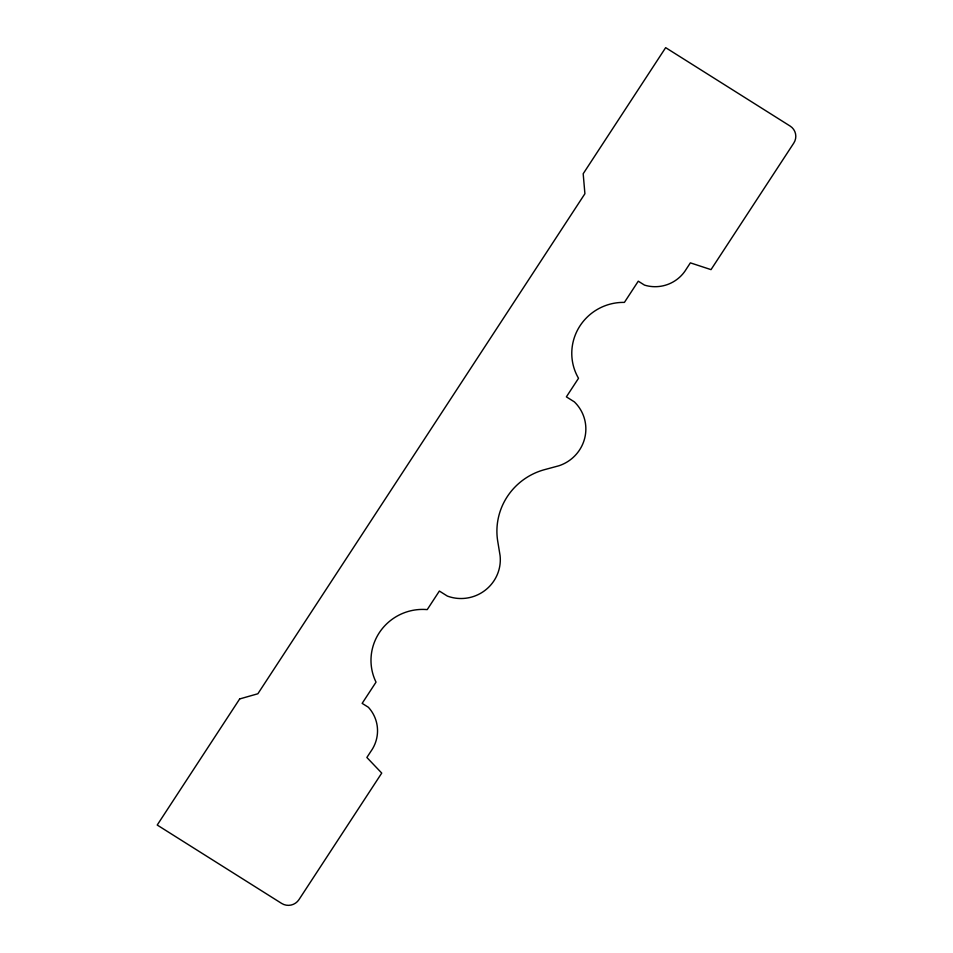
<?xml version="1.0" encoding="UTF-8"?>
<svg xmlns="http://www.w3.org/2000/svg" width="953" height="953" viewBox="0 0 953 953"><rect width="100%" height="100%" fill="white"/><g stroke="black" fill="none" stroke-linecap="round" stroke-linejoin="round"><path stroke-width="1.43" d="M239.679 698.942L157.221 825.036L281.683 903.444A12.532 12.306 -21.2 0 0 298.98 899.62L381.736 773.086L366.869 757.48L370.92 751.298A35.88 35.249 -21.2 0 0 368.37 707.269L362.152 703.362L376.03 682.145A51.152 50.247 -21.2 0 1 380.259 631.315A51.152 50.247 -21.2 0 1 427.23 609.61L439.369 591.051L447.362 596.078A38.942 38.251 -21.2 0 0 500.099 555.694L497.585 540.387A64.065 62.934 -21.2 0 1 543.686 469.889L558.923 465.767A38.942 38.251 -21.2 0 0 574.373 401.88L566.38 396.853L578.519 378.293A51.152 50.247 -21.2 0 1 579.067 327.332A51.152 50.247 -21.2 0 1 624.406 302.399L638.272 281.183L644.49 285.102A35.88 35.249 -21.2 0 0 686.327 269.044L690.377 262.861L711.021 269.628L793.778 143.093A12.532 12.306 -21.2 0 0 790.12 126.058L665.659 47.65L583.188 173.744L584.904 193.733L257.87 693.76L239.679 698.942"/></g></svg>
